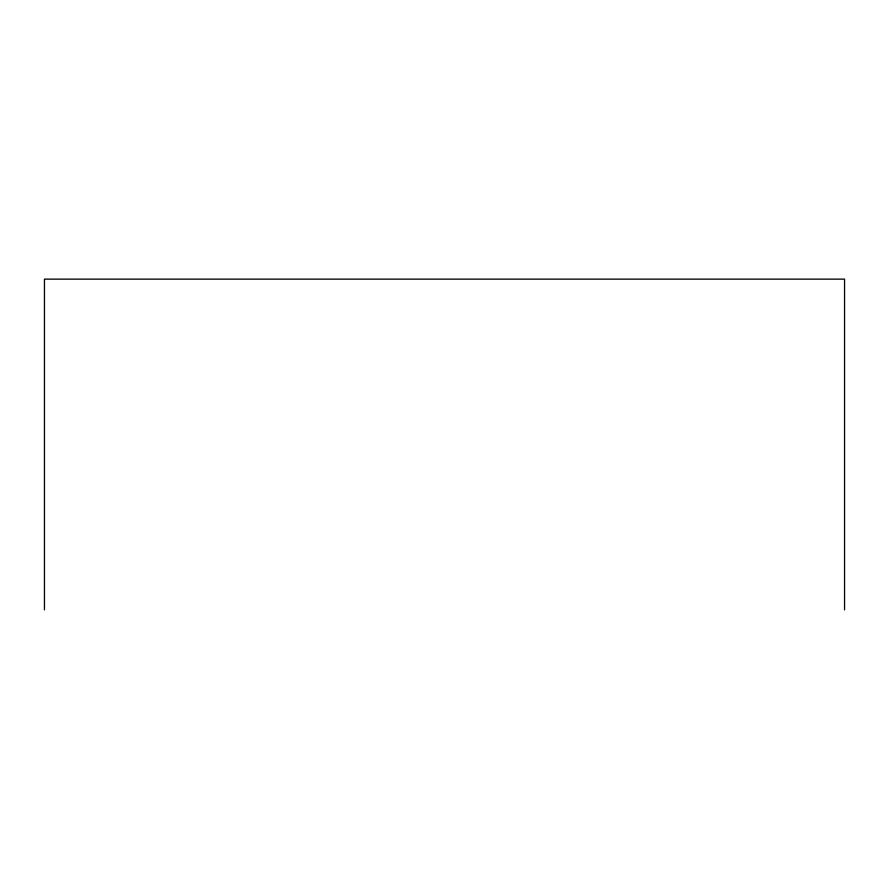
<?xml version="1.0" encoding="UTF-8"?>
<svg xmlns="http://www.w3.org/2000/svg" width="889" height="889" viewBox="0 0 889 889"><rect width="100%" height="100%" fill="white"/><g stroke="black" fill="none" stroke-linecap="round" stroke-linejoin="round"><path stroke-width="1.33" d="M844.55 609.865L844.55 279.135L44.45 279.135L44.45 609.865"/></g></svg>
